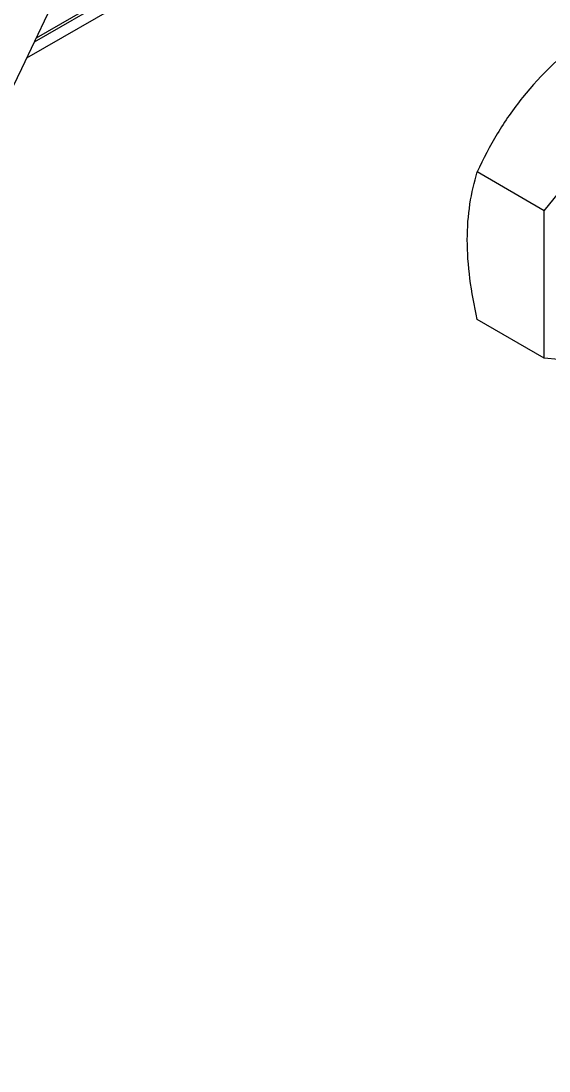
# Model space of a CAD drawing. Extents: x -3.5 to 15.6, y -13 to 0.
# Drawn here: x 0.69 to 1.429, y -6.985 to -5.516 of the extents above; entities that cross this region are included whole.
import ezdxf

# ---------------------------------------------------------------- set-up
doc = ezdxf.new("R2010")
doc.units = 0
doc.header["$LTSCALE"] = 0.5
doc.header["$MEASUREMENT"] = 0
for name, color, linetype in [('Dimension', 10, 'CONTINUOUS'), ('Hardware', 242, 'CONTINUOUS'), ('Housing', 150, 'CONTINUOUS')]:
    doc.layers.add(name, color=color, linetype=linetype)

msp = doc.modelspace()

# ---------------------------------------------------------------- linework, layer by layer
at = {"layer": 'Dimension', "transparency": 16777216}
msp.add_open_spline([(0.212533, -2.832508), (1.387883, -4.199458), (0.578141, -5.810147), (-0.231601, -7.420835), (0.943749, -8.787785)], degree=3, dxfattribs=at)
at = {"layer": 'Hardware', "linetype": 'Continuous', "lineweight": 25, "transparency": 16777216}
for p, q in [((1.422128, -5.78172), (1.576807, -5.58931)), ((1.422128, -5.78172), (1.32822, -5.727522)), ((1.422128, -5.987996), (1.422128, -5.78172)), ((1.422128, -5.987996), (1.32822, -5.933798)), ((1.576807, -6.001862), (1.422128, -5.987996))]:
    msp.add_line(p, q, dxfattribs=at)
msp.add_open_spline([(1.4829, -5.535111), (1.449162, -5.561719), (1.418097, -5.590562), (1.391744, -5.623343)], degree=3, dxfattribs=at)
for points, knots in [([(1.391744, -5.623343), (1.385181, -5.631508), (1.378914, -5.639897), (1.367136, -5.65685), (1.361594, -5.665448), (1.345886, -5.691561), (1.336633, -5.709395), (1.32822, -5.727522)], [0, 0, 0, 0, 0.25, 0.25, 0.5, 0.5, 1, 1, 1, 1]), ([(1.314405, -5.822686), (1.314405, -5.805222), (1.315742, -5.78831), (1.32058, -5.756687), (1.32405, -5.741797), (1.32822, -5.727522)], [0, 0, 0, 0, 0.5, 0.5, 1, 1, 1, 1]), ([(1.32822, -5.933798), (1.324022, -5.914579), (1.320509, -5.895383), (1.315705, -5.858204), (1.314405, -5.840137), (1.314405, -5.822686)], [0, 0, 0, 0, 0.5, 0.5, 1, 1, 1, 1])]:
    msp.add_open_spline(points, degree=3, knots=knots, dxfattribs=at)
at = {"layer": 'Housing', "linetype": 'Continuous', "lineweight": 25, "transparency": 16777216}
for p, q in [((7.046302, -1.887719), (0.708526, -5.545991)), ((7.042766, -1.885678), (0.711197, -5.540367)), ((7.053373, -1.899967), (0.697756, -5.568536))]:
    msp.add_line(p, q, dxfattribs=at)

doc.saveas('drawing.dxf')
